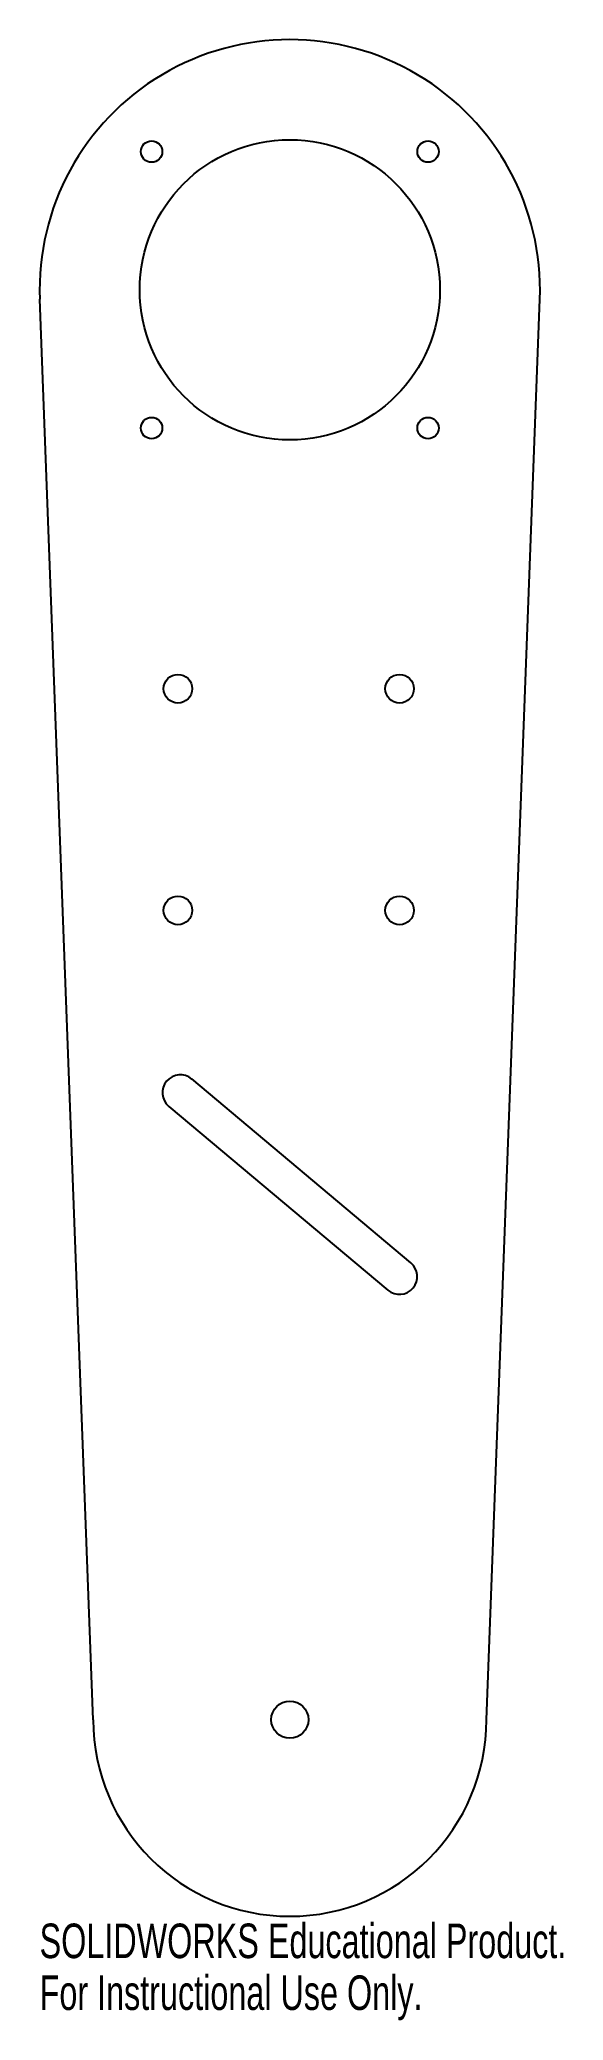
# Model space of a CAD drawing. Header units: millimetres. Extents: x -35 to 38, y -42 to 235.
import ezdxf

# ---------------------------------------------------------------- set-up
doc = ezdxf.new("R2010")
doc.units = ezdxf.units.MM
doc.styles.add('SLDTEXTSTYLE0', font='TXT', dxfattribs={"width": 0.7})

msp = doc.modelspace()

# ---------------------------------------------------------------- linework, layer by layer
at = {"color": 7, "linetype": 'Continuous', "lineweight": 25}
for p, q in [((-27.5, 0), (-34.98, 198.68)), ((27.5, 0), (34.98, 198.68)), ((16.93, 63.9), (-13.71, 89.62)), ((-16.93, 85.78), (13.71, 60.07))]:
    msp.add_line(p, q, dxfattribs=at)
for centre, radius in [((0, 200), 21), ((-19.34, 219.34), 1.5), ((19.34, 219.34), 1.5), ((-19.34, 180.66), 1.5), ((19.34, 180.66), 1.5), ((-15.65, 144.2), 2), ((15.35, 144.2), 2), ((-15.65, 113.2), 2), ((15.35, 113.2), 2), ((0, 0), 2.6)]:
    msp.add_circle(centre, radius, dxfattribs=at)
for centre, radius, start, end in [((0, 200), 35, 357.8453, 182.1547), ((-15.32, 87.7), 2.5, 50, 230), ((15.32, 61.99), 2.5, 230, 50), ((0, 0), 27.5, 180, 0)]:
    msp.add_arc(centre, radius, start, end, dxfattribs=at)

# ---------------------------------------------------------------- texts
at = {"color": 7, "linetype": 'Continuous', "char_height": 4.8336, "attachment_point": 1, "style": 'SLDTEXTSTYLE0'}
for s, insert in [('SOLIDWORKS Educational Product.', (-35, -28.52)), ('For Instructional Use Only.', (-35, -35.77))]:
    msp.add_mtext(s, dxfattribs=dict(at, insert=insert))

doc.saveas('drawing.dxf')
